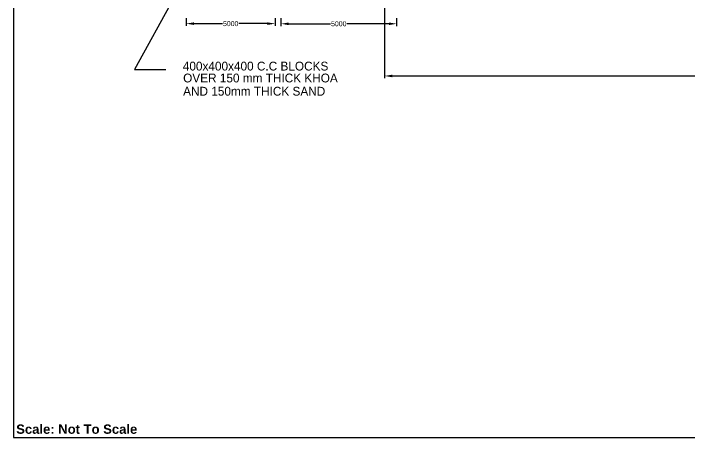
# Model space of a CAD drawing. Extents: x -426260 to 2055400, y -4304674 to -305611.
# Drawn here: x -8782 to 21569, y -1938579 to -1919537 of the extents above; entities that cross this region are included whole.
import ezdxf

# ---------------------------------------------------------------- set-up
doc = ezdxf.new("R2010")
doc.units = 0
doc.header["$LTSCALE"] = 300
doc.header["$MEASUREMENT"] = 0
doc.header["$PDMODE"] = 3
doc.layers.get('DEFPOINTS').update_dxf_attribs({"linetype": 'CONTINUOUS'})
doc.layers.add('LINE', color=7, linetype='CONTINUOUS')
doc.layers.add('Pile Placing Line', color=10, linetype='CONTINUOUS')
doc.dimstyles.new('3', dxfattribs={"dimtxt": 225, "dimasz": 350, "dimexe": 100, "dimexo": 25, "dimgap": 9, "dimtad": 0, "dimdec": 0, "dimzin": 0, "dimdsep": 46, "dimtxsty": 'Standard', "dimcen": 0, "dimclrd": 5, "dimclre": 6, "dimclrt": 256, "dimadec": 0, "dimazin": 0, "dimtfac": 1, "dimtdec": 0, "dimtofl": 0, "dimtmove": 2, "dimatfit": 3, "dimfxl": 1, "dimtolj": 1, "dimtzin": 0, "dimarcsym": 0})

# ---------------------------------------------------------------- blocks, each defined once
blk = doc.blocks.new('*D1258')
at = {"layer": 'DEFPOINTS', "color": 0, "linetype": 'ByBlock', "transparency": 16777216}
for p in [(-1028, -1919718), (2967, -1919718), (2967, -1919992)]:
    blk.add_point(p, dxfattribs=at)
at = {"layer": 'LINE', "color": 6, "linetype": 'ByBlock', "lineweight": -2, "transparency": 16777216}
for p, q in [((-1028, -1919743), (-1028, -1920092)), ((2967, -1919743), (2967, -1920092))]:
    blk.add_line(p, q, dxfattribs=at)
at = {"layer": 'LINE', "color": 7, "linetype": 'ByBlock', "lineweight": -2, "transparency": 16777216}
for p, q in [((-678, -1919992), (604, -1919992)), ((2617, -1919992), (1335, -1919992))]:
    blk.add_line(p, q, dxfattribs=at)
at = {"layer": 'LINE', "color": 7, "linetype": 'ByBlock', "transparency": 16777216}
for points in [[(-678, -1919934), (-678, -1920051), (-1028, -1919992)], [(2617, -1919934), (2617, -1920051), (2967, -1919992)]]:
    blk.add_solid(points, dxfattribs=at)
at = {"layer": 'LINE', "linetype": 'ByBlock', "lineweight": -2, "transparency": 16777216, "insert": (970, -1919992), "char_height": 225, "attachment_point": 5}
blk.add_mtext('\\A1;5000', dxfattribs=at)
blk = doc.blocks.new('*D1259')
at = {"layer": 'DEFPOINTS', "color": 0, "linetype": 'ByBlock', "transparency": 16777216}
for p in [(3222, -1919718), (8421, -1919718), (8421, -1919998)]:
    blk.add_point(p, dxfattribs=at)
at = {"layer": 'LINE', "color": 6, "linetype": 'ByBlock', "lineweight": -2, "transparency": 16777216}
for p, q in [((3222, -1919743), (3222, -1920098)), ((8421, -1919743), (8421, -1920098))]:
    blk.add_line(p, q, dxfattribs=at)
at = {"layer": 'LINE', "color": 7, "linetype": 'ByBlock', "lineweight": -2, "transparency": 16777216}
for p, q in [((3572, -1919998), (5456, -1919998)), ((8071, -1919998), (6187, -1919998))]:
    blk.add_line(p, q, dxfattribs=at)
at = {"layer": 'LINE', "color": 7, "linetype": 'ByBlock', "transparency": 16777216}
for points in [[(3572, -1919940), (3572, -1920057), (3222, -1919998)], [(8071, -1919940), (8071, -1920057), (8421, -1919998)]]:
    blk.add_solid(points, dxfattribs=at)
at = {"layer": 'LINE', "linetype": 'ByBlock', "lineweight": -2, "transparency": 16777216, "insert": (5821, -1919998), "char_height": 225, "attachment_point": 5}
blk.add_mtext('\\A1;5000', dxfattribs=at)
blk = doc.blocks.new('*D1238')
at = {"layer": 'DEFPOINTS', "color": 0, "ltscale": 0.5, "transparency": 16777216}
for p in [(51178, -1909379), (7875, -1917282), (51178, -1922342)]:
    blk.add_point(p, dxfattribs=at)
at = {"layer": 'Pile Placing Line', "color": 6, "lineweight": -2, "ltscale": 0.5, "transparency": 16777216}
for p, q in [((51178, -1909404), (51178, -1922442)), ((7875, -1917307), (7875, -1922442))]:
    blk.add_line(p, q, dxfattribs=at)
at = {"layer": 'Pile Placing Line', "color": 5, "lineweight": -2, "ltscale": 0.5, "transparency": 16777216}
for p, q in [((8225, -1922342), (29011, -1922342)), ((50828, -1922342), (30042, -1922342))]:
    blk.add_line(p, q, dxfattribs=at)
at = {"layer": 'Pile Placing Line', "color": 5, "ltscale": 0.5, "transparency": 16777216}
for points in [[(8225, -1922284), (8225, -1922401), (7875, -1922342)], [(50828, -1922284), (50828, -1922401), (51178, -1922342)]]:
    blk.add_solid(points, dxfattribs=at)
at = {"layer": 'Pile Placing Line', "ltscale": 0.5, "transparency": 16777216, "insert": (29526, -1922342), "char_height": 225, "attachment_point": 5}
blk.add_mtext('\\A1;43303', dxfattribs=at)

msp = doc.modelspace()

# ---------------------------------------------------------------- linework, layer by layer
at = {"layer": 'LINE'}
msp.add_line((-3350.4, -1922056.4), (-1941, -1922056.4), dxfattribs=at)
msp.add_lwpolyline([(-8782.4, -1938579.3), (66938.8, -1938579.3), (66938.8, -1885033.6), (-8782.4, -1885033.6)], close=True, dxfattribs=at)

# ---------------------------------------------------------------- texts
for s, p in [('400x400x400 C.C BLOCKS', (-1180.2, -1922096.7)), ('OVER 150 mm THICK KHOA', (-1165.9, -1922631.3)), ('AND 150mm THICK SAND', (-1167.2, -1923225.8))]:
    msp.add_text(s, height=395.887, dxfattribs=at).set_placement(p)
at = {"layer": 'LINE', "color": 0, "lineweight": 13, "insert": (-8661.5, -1937994.9), "char_height": 419.265, "attachment_point": 1}
msp.add_mtext('{\\fArial|b1|i0|c0|p34;Scale: Not To Scale}', dxfattribs=at)

# ---------------------------------------------------------------- dimensions: what is measured, and where the dimension line sits
at = {"layer": 'LINE', "linetype": 'ByBlock', "lineweight": -2}
for base, p1, p2, picture, middle in [((2967.1, -1919992.4), (-1027.9, -1919718.2), (2967.1, -1919718.2), '*D1258', (969.6, -1919992.4)), ((8420.5, -1919998.4), (3222.1, -1919718.2), (8420.5, -1919718.2), '*D1259', (5821.3, -1919998.4))]:
    dim = msp.add_linear_dim(base=base, p1=p1, p2=p2, text='5000', dimstyle='3', override={"dimclrd": 7, "dimfxl": 700}, dxfattribs=at)
    dim.commit()
    dim.dimension.update_dxf_attribs({"geometry": picture, "text_midpoint": middle})
at = {"layer": 'Pile Placing Line', "ltscale": 0.5}
dim = msp.add_linear_dim(base=(51177.8, -1922342.3), p1=(7874.9, -1917282.4), p2=(51177.8, -1909379), dimstyle='3', override={"dimfxl": 700}, dxfattribs=at)
dim.commit()
dim.dimension.update_dxf_attribs({"geometry": '*D1238', "text_midpoint": (29526.4, -1922342.3)})

# ---------------------------------------------------------------- leaders
at = {"layer": 'LINE'}
msp.add_leader([(6530.9, -1904120.7), (-3350.4, -1922056.4)], dimstyle='3', override={"dimgap": 9, "dimtad": 0, "dimfxl": 700}, dxfattribs=at)

doc.saveas('drawing.dxf')
